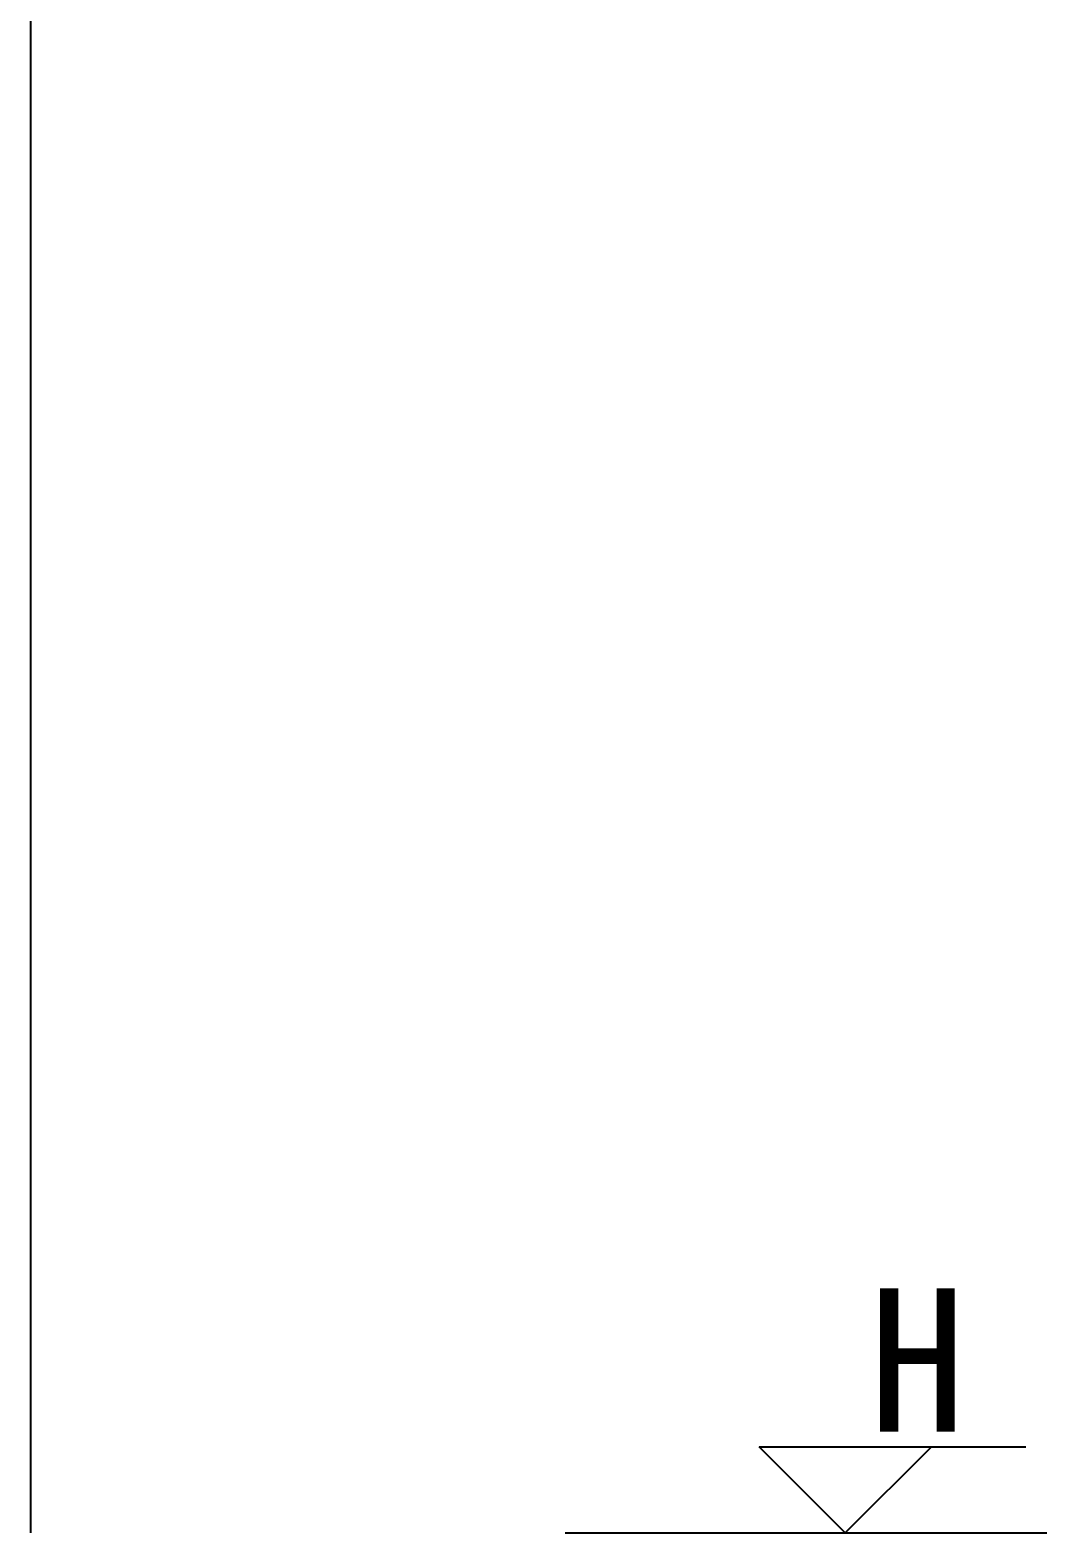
# Model space of a CAD drawing. Header units: metres. Extents: x 2111 to 6674, y -3242 to 1303.
# Drawn here: x 3191 to 3899, y -2450 to -1402 of the extents above; entities that cross this region are included whole.
import ezdxf

# ---------------------------------------------------------------- set-up
doc = ezdxf.new("R2010")
doc.units = ezdxf.units.M
doc.layers.add('PUB_DIM', color=3, linetype='Continuous')
doc.layers.add('PUB_TEXT', color=7, linetype='Continuous')
doc.dimstyles.get("Standard").update_dxf_attribs({"dimtxt": 2.5, "dimasz": 2.5, "dimexe": 1.25, "dimexo": 0.625, "dimtad": 1, "dimcen": 2.5, "dimazin": 3, "dimtfac": 1, "dimtmove": 0, "dimatfit": 3})

# ---------------------------------------------------------------- blocks, each defined once
blk = doc.blocks.new('*D17')
for p, q in [((3191.07, 650), (3191.07, -900)), ((3190.82, -900), (3190.57, -900)), ((3191.07, -2450), (3191.07, -900)), ((3191.07, -900), (3191.07, -900)), ((3191.32, -900), (3191.57, -900))]:
    blk.add_line(p, q)
at = {"layer": 'Defpoints'}
for p in [(3191.07, 650), (3191.07, -900), (3191.07, -2450)]:
    blk.add_point(p, dxfattribs=at)
at = {"layer": 'PUB_DIM', "insert": (3191.07, -898.875), "char_height": 1, "attachment_point": 5}
blk.add_mtext('0', dxfattribs=at)

msp = doc.modelspace()

# ---------------------------------------------------------------- linework, layer by layer
at = {"layer": 'PUB_DIM'}
for p, q in [((3758.65, -2450), (3698.65, -2390)), ((3698.65, -2390), (3818.65, -2390)), ((3818.65, -2390), (3758.65, -2450)), ((3788.46, -2390), (3884.37, -2390)), ((3563.43, -2450), (3899.16, -2450))]:
    msp.add_line(p, q, dxfattribs=at)

# ---------------------------------------------------------------- texts
at = {"layer": 'PUB_TEXT'}
msp.add_text('H', height=100, dxfattribs=at).set_placement((3774.89, -2379.41))

# ---------------------------------------------------------------- dimensions: what is measured, and where the dimension line sits
at = {"layer": 'PUB_DIM'}
dim = msp.add_linear_dim(base=(3191.07, -900), p1=(3191.07, 650), p2=(3191.07, -2450), dimstyle='Standard', dxfattribs=at)
dim.commit()
dim.dimension.update_dxf_attribs({"geometry": '*D17', "text_midpoint": (3191.07, -898.875)})

doc.saveas('drawing.dxf')
